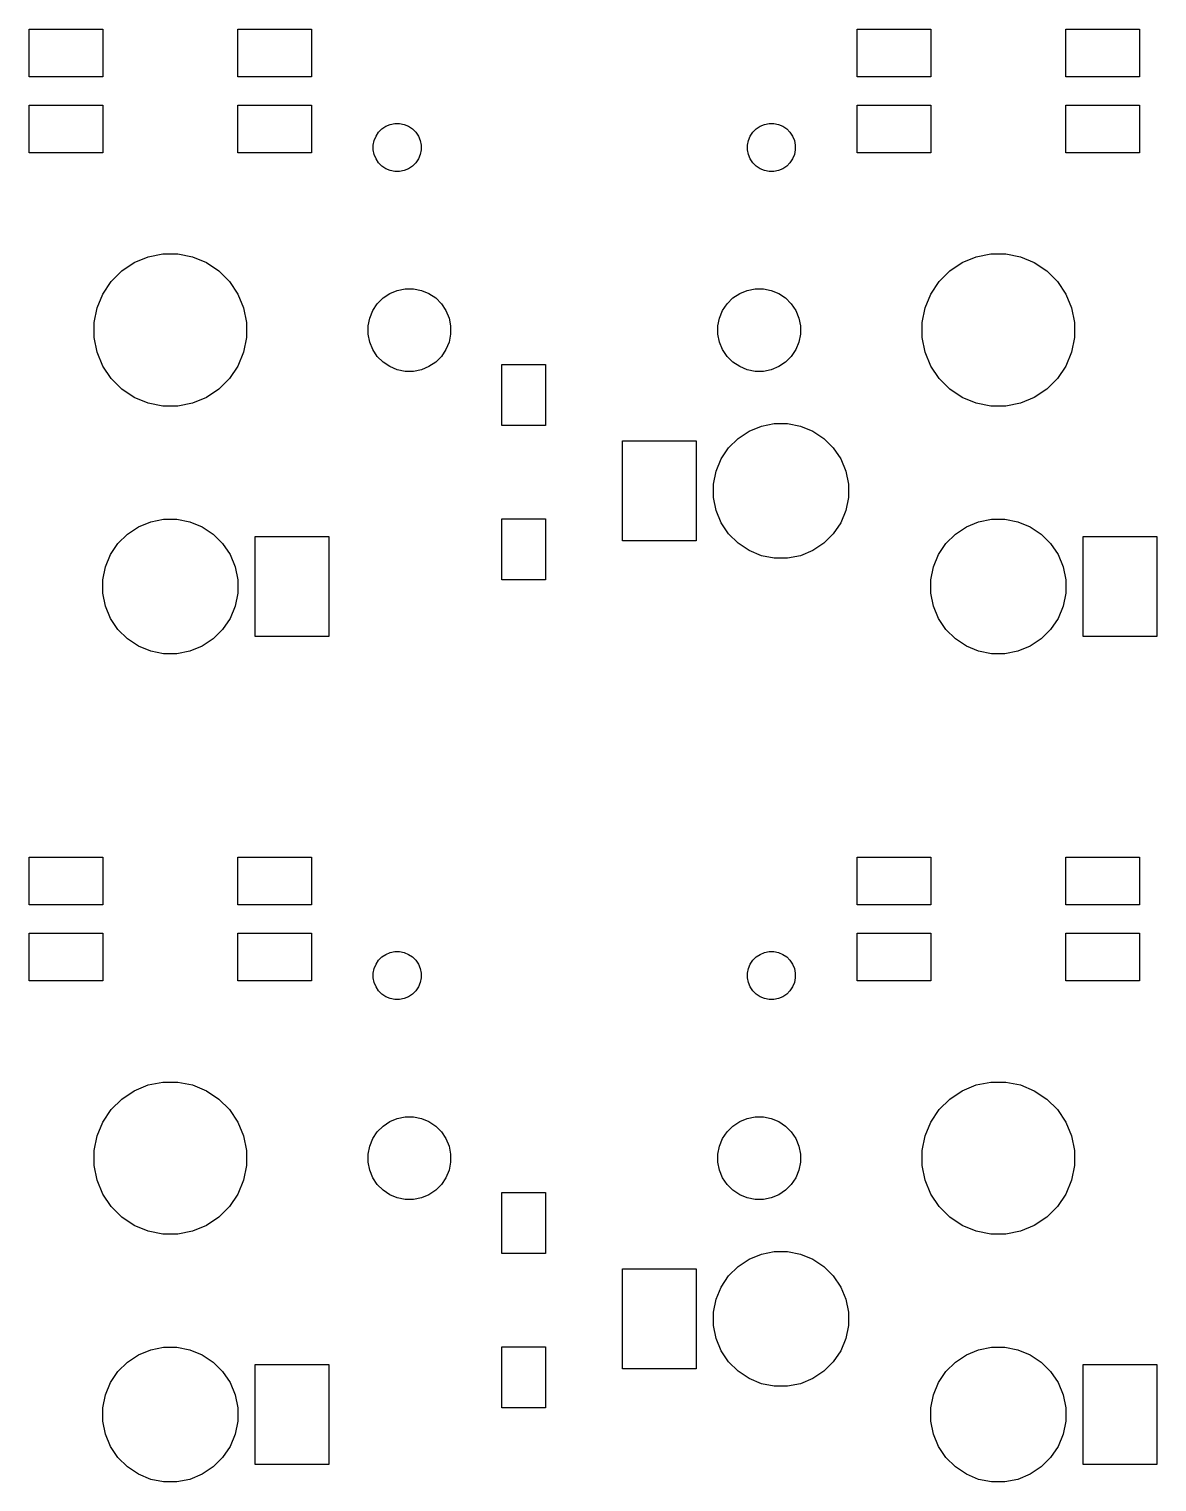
# Model space of a CAD drawing. Extents: x 33 to 239, y -108 to -27.
# Drawn here: x 134.05 to 160, y -106.9 to -73.47 of the extents above; entities that cross this region are included whole.
import ezdxf

# ---------------------------------------------------------------- set-up
doc = ezdxf.new("R2010")
doc.units = 0
doc.layers.add('BLACK', color=7, linetype='CONTINUOUS')

msp = doc.modelspace()

# ---------------------------------------------------------------- linework, layer by layer
at = {"layer": 'BLACK', "linetype": 'CONTINUOUS'}
for p, q in [((134.05, -74.575), (134.05, -73.475)), ((134.05, -73.475), (135.75, -73.475)), ((135.75, -73.475), (135.75, -74.575)), ((138.85, -74.575), (138.85, -73.475)), ((138.85, -73.475), (140.55, -73.475)), ((140.55, -73.475), (140.55, -74.575)), ((153.1, -74.575), (153.1, -73.475)), ((153.1, -73.475), (154.8, -73.475)), ((154.8, -73.475), (154.8, -74.575)), ((157.9, -74.575), (157.9, -73.475)), ((157.9, -73.475), (159.6, -73.475)), ((159.6, -73.475), (159.6, -74.575)), ((135.75, -74.575), (134.05, -74.575)), ((140.55, -74.575), (138.85, -74.575)), ((154.8, -74.575), (153.1, -74.575)), ((159.6, -74.575), (157.9, -74.575)), ((134.05, -76.325), (134.05, -75.225)), ((134.05, -75.225), (135.75, -75.225)), ((135.75, -75.225), (135.75, -76.325)), ((138.85, -76.325), (138.85, -75.225)), ((138.85, -75.225), (140.55, -75.225)), ((140.55, -75.225), (140.55, -76.325)), ((153.1, -76.325), (153.1, -75.225)), ((153.1, -75.225), (154.8, -75.225)), ((154.8, -75.225), (154.8, -76.325)), ((157.9, -76.325), (157.9, -75.225)), ((157.9, -75.225), (159.6, -75.225)), ((159.6, -75.225), (159.6, -76.325)), ((142.033, -75.9395), (142.093, -75.8494)), ((142.093, -75.8494), (142.169, -75.7728)), ((142.169, -75.7728), (142.259, -75.7126)), ((142.259, -75.7126), (142.36, -75.6711)), ((142.36, -75.6711), (142.466, -75.65)), ((142.466, -75.65), (142.574, -75.65)), ((142.574, -75.65), (142.68, -75.6711)), ((142.68, -75.6711), (142.781, -75.7126)), ((142.781, -75.7126), (142.871, -75.7728)), ((142.871, -75.7728), (142.947, -75.8494)), ((142.947, -75.8494), (143.007, -75.9395)), ((150.643, -75.9395), (150.703, -75.8494)), ((150.703, -75.8494), (150.779, -75.7728)), ((150.779, -75.7728), (150.869, -75.7126)), ((150.869, -75.7126), (150.97, -75.6711)), ((150.97, -75.6711), (151.076, -75.65)), ((151.076, -75.65), (151.184, -75.65)), ((151.184, -75.65), (151.29, -75.6711)), ((151.29, -75.6711), (151.391, -75.7126)), ((151.391, -75.7126), (151.481, -75.7728)), ((151.481, -75.7728), (151.557, -75.8494)), ((151.557, -75.8494), (151.617, -75.9395)), ((141.97, -76.1458), (141.991, -76.0396)), ((141.97, -76.2542), (141.97, -76.1458)), ((141.991, -76.0396), (142.033, -75.9395)), ((143.007, -75.9395), (143.049, -76.0396)), ((143.049, -76.0396), (143.07, -76.1458)), ((143.07, -76.1458), (143.07, -76.2542)), ((150.58, -76.1458), (150.601, -76.0396)), ((150.58, -76.2542), (150.58, -76.1458)), ((150.601, -76.0396), (150.643, -75.9395)), ((151.617, -75.9395), (151.659, -76.0396)), ((151.659, -76.0396), (151.68, -76.1458)), ((151.68, -76.1458), (151.68, -76.2542)), ((135.75, -76.325), (134.05, -76.325)), ((140.55, -76.325), (138.85, -76.325)), ((141.991, -76.3604), (141.97, -76.2542)), ((142.033, -76.4605), (141.991, -76.3604)), ((142.093, -76.5506), (142.033, -76.4605)), ((143.007, -76.4605), (142.947, -76.5506)), ((143.049, -76.3604), (143.007, -76.4605)), ((143.07, -76.2542), (143.049, -76.3604)), ((150.601, -76.3604), (150.58, -76.2542)), ((150.643, -76.4605), (150.601, -76.3604)), ((150.703, -76.5506), (150.643, -76.4605)), ((151.617, -76.4605), (151.557, -76.5506)), ((151.659, -76.3604), (151.617, -76.4605)), ((151.68, -76.2542), (151.659, -76.3604)), ((154.8, -76.325), (153.1, -76.325)), ((159.6, -76.325), (157.9, -76.325)), ((142.169, -76.6272), (142.093, -76.5506)), ((142.259, -76.6874), (142.169, -76.6272)), ((142.36, -76.7289), (142.259, -76.6874)), ((142.466, -76.75), (142.36, -76.7289)), ((142.574, -76.75), (142.466, -76.75)), ((142.68, -76.7289), (142.574, -76.75)), ((142.781, -76.6874), (142.68, -76.7289)), ((142.871, -76.6272), (142.781, -76.6874)), ((142.947, -76.5506), (142.871, -76.6272)), ((150.779, -76.6272), (150.703, -76.5506)), ((150.869, -76.6874), (150.779, -76.6272)), ((150.97, -76.7289), (150.869, -76.6874)), ((151.076, -76.75), (150.97, -76.7289)), ((151.184, -76.75), (151.076, -76.75)), ((151.29, -76.7289), (151.184, -76.75)), ((151.391, -76.6874), (151.29, -76.7289)), ((151.481, -76.6272), (151.391, -76.6874)), ((151.557, -76.5506), (151.481, -76.6272)), ((136.184, -79.0407), (136.471, -78.8492)), ((136.471, -78.8492), (136.79, -78.7173)), ((136.79, -78.7173), (137.128, -78.65)), ((137.128, -78.65), (137.472, -78.65)), ((137.472, -78.65), (137.81, -78.7173)), ((137.81, -78.7173), (138.129, -78.8492)), ((138.129, -78.8492), (138.416, -79.0407)), ((155.234, -79.0407), (155.521, -78.8492)), ((155.521, -78.8492), (155.84, -78.7173)), ((155.84, -78.7173), (156.178, -78.65)), ((156.178, -78.65), (156.522, -78.65)), ((156.522, -78.65), (156.86, -78.7173)), ((156.86, -78.7173), (157.179, -78.8492)), ((157.179, -78.8492), (157.466, -79.0407)), ((135.941, -79.2844), (136.184, -79.0407)), ((138.416, -79.0407), (138.659, -79.2844)), ((154.991, -79.2844), (155.234, -79.0407)), ((157.466, -79.0407), (157.709, -79.2844)), ((135.749, -79.5711), (135.941, -79.2844)), ((138.659, -79.2844), (138.851, -79.5711)), ((142.35, -79.5581), (142.523, -79.4865)), ((142.523, -79.4865), (142.706, -79.45)), ((142.706, -79.45), (142.894, -79.45)), ((142.894, -79.45), (143.077, -79.4865)), ((143.077, -79.4865), (143.25, -79.5581)), ((150.4, -79.5581), (150.573, -79.4865)), ((150.573, -79.4865), (150.756, -79.45)), ((150.756, -79.45), (150.944, -79.45)), ((150.944, -79.45), (151.127, -79.4865)), ((151.127, -79.4865), (151.3, -79.5581)), ((154.799, -79.5711), (154.991, -79.2844)), ((157.709, -79.2844), (157.901, -79.5711)), ((135.617, -79.8895), (135.749, -79.5711)), ((138.851, -79.5711), (138.983, -79.8895)), ((141.958, -79.95), (142.062, -79.7944)), ((142.062, -79.7944), (142.194, -79.6621)), ((142.194, -79.6621), (142.35, -79.5581)), ((143.25, -79.5581), (143.406, -79.6621)), ((143.406, -79.6621), (143.538, -79.7944)), ((143.538, -79.7944), (143.642, -79.95)), ((150.008, -79.95), (150.112, -79.7944)), ((150.112, -79.7944), (150.244, -79.6621)), ((150.244, -79.6621), (150.4, -79.5581)), ((151.3, -79.5581), (151.456, -79.6621)), ((151.456, -79.6621), (151.588, -79.7944)), ((151.588, -79.7944), (151.692, -79.95)), ((154.667, -79.8895), (154.799, -79.5711)), ((157.901, -79.5711), (158.033, -79.8895)), ((135.55, -80.2276), (135.617, -79.8895)), ((138.983, -79.8895), (139.05, -80.2276)), ((141.85, -80.3064), (141.887, -80.1229)), ((141.887, -80.1229), (141.958, -79.95)), ((143.642, -79.95), (143.713, -80.1229)), ((143.713, -80.1229), (143.75, -80.3064)), ((149.9, -80.3064), (149.937, -80.1229)), ((149.937, -80.1229), (150.008, -79.95)), ((151.692, -79.95), (151.763, -80.1229)), ((151.763, -80.1229), (151.8, -80.3064)), ((154.6, -80.2276), (154.667, -79.8895)), ((158.033, -79.8895), (158.1, -80.2276)), ((135.55, -80.5724), (135.55, -80.2276)), ((139.05, -80.2276), (139.05, -80.5724)), ((141.85, -80.4936), (141.85, -80.3064)), ((141.887, -80.6771), (141.85, -80.4936)), ((143.75, -80.4936), (143.713, -80.6771)), ((143.75, -80.3064), (143.75, -80.4936)), ((149.9, -80.4936), (149.9, -80.3064)), ((149.937, -80.6771), (149.9, -80.4936)), ((151.8, -80.4936), (151.763, -80.6771)), ((151.8, -80.3064), (151.8, -80.4936)), ((154.6, -80.5724), (154.6, -80.2276)), ((158.1, -80.2276), (158.1, -80.5724)), ((135.617, -80.9105), (135.55, -80.5724)), ((139.05, -80.5724), (138.983, -80.9105)), ((141.958, -80.85), (141.887, -80.6771)), ((142.062, -81.0056), (141.958, -80.85)), ((143.642, -80.85), (143.538, -81.0056)), ((143.713, -80.6771), (143.642, -80.85)), ((150.008, -80.85), (149.937, -80.6771)), ((150.112, -81.0056), (150.008, -80.85)), ((151.692, -80.85), (151.588, -81.0056)), ((151.763, -80.6771), (151.692, -80.85)), ((154.667, -80.9105), (154.6, -80.5724)), ((158.1, -80.5724), (158.033, -80.9105)), ((135.749, -81.2289), (135.617, -80.9105)), ((138.983, -80.9105), (138.851, -81.2289)), ((142.194, -81.1379), (142.062, -81.0056)), ((142.35, -81.2419), (142.194, -81.1379)), ((143.406, -81.1379), (143.25, -81.2419)), ((143.538, -81.0056), (143.406, -81.1379)), ((144.931, -82.5937), (144.931, -81.1937)), ((144.931, -81.1937), (145.931, -81.1937)), ((145.931, -81.1937), (145.931, -82.5937)), ((150.244, -81.1379), (150.112, -81.0056)), ((150.4, -81.2419), (150.244, -81.1379)), ((151.456, -81.1379), (151.3, -81.2419)), ((151.588, -81.0056), (151.456, -81.1379)), ((154.799, -81.2289), (154.667, -80.9105)), ((158.033, -80.9105), (157.901, -81.2289)), ((135.941, -81.5156), (135.749, -81.2289)), ((136.184, -81.7593), (135.941, -81.5156)), ((138.659, -81.5156), (138.416, -81.7593)), ((138.851, -81.2289), (138.659, -81.5156)), ((142.523, -81.3135), (142.35, -81.2419)), ((142.706, -81.35), (142.523, -81.3135)), ((142.894, -81.35), (142.706, -81.35)), ((143.077, -81.3135), (142.894, -81.35)), ((143.25, -81.2419), (143.077, -81.3135)), ((150.573, -81.3135), (150.4, -81.2419)), ((150.756, -81.35), (150.573, -81.3135)), ((150.944, -81.35), (150.756, -81.35)), ((151.127, -81.3135), (150.944, -81.35)), ((151.3, -81.2419), (151.127, -81.3135)), ((154.991, -81.5156), (154.799, -81.2289)), ((155.234, -81.7593), (154.991, -81.5156)), ((157.709, -81.5156), (157.466, -81.7593)), ((157.901, -81.2289), (157.709, -81.5156)), ((136.471, -81.9508), (136.184, -81.7593)), ((138.416, -81.7593), (138.129, -81.9508)), ((155.521, -81.9508), (155.234, -81.7593)), ((157.466, -81.7593), (157.179, -81.9508)), ((136.79, -82.0827), (136.471, -81.9508)), ((137.128, -82.15), (136.79, -82.0827)), ((137.472, -82.15), (137.128, -82.15)), ((137.81, -82.0827), (137.472, -82.15)), ((138.129, -81.9508), (137.81, -82.0827)), ((155.84, -82.0827), (155.521, -81.9508)), ((156.178, -82.15), (155.84, -82.0827)), ((156.522, -82.15), (156.178, -82.15)), ((156.86, -82.0827), (156.522, -82.15)), ((157.179, -81.9508), (156.86, -82.0827)), ((150.898, -82.6096), (151.197, -82.55)), ((151.197, -82.55), (151.503, -82.55)), ((151.503, -82.55), (151.802, -82.6096)), ((145.931, -82.5937), (144.931, -82.5937)), ((150.362, -82.896), (150.616, -82.7264)), ((150.616, -82.7264), (150.898, -82.6096)), ((151.802, -82.6096), (152.084, -82.7264)), ((152.084, -82.7264), (152.338, -82.896)), ((147.7, -85.25), (147.7, -82.95)), ((147.7, -82.95), (149.4, -82.95)), ((149.4, -82.95), (149.4, -85.25)), ((149.976, -83.3658), (150.146, -83.1119)), ((150.146, -83.1119), (150.362, -82.896)), ((152.338, -82.896), (152.554, -83.1119)), ((152.554, -83.1119), (152.724, -83.3658)), ((149.86, -83.6479), (149.976, -83.3658)), ((152.724, -83.3658), (152.84, -83.6479)), ((149.8, -83.9473), (149.86, -83.6479)), ((152.84, -83.6479), (152.9, -83.9473)), ((149.8, -84.2527), (149.8, -83.9473)), ((152.9, -83.9473), (152.9, -84.2527)), ((149.86, -84.5521), (149.8, -84.2527)), ((149.976, -84.8342), (149.86, -84.5521)), ((152.84, -84.5521), (152.724, -84.8342)), ((152.9, -84.2527), (152.84, -84.5521)), ((136.566, -84.9264), (136.848, -84.8096)), ((136.848, -84.8096), (137.147, -84.75)), ((137.147, -84.75), (137.453, -84.75)), ((137.453, -84.75), (137.752, -84.8096)), ((137.752, -84.8096), (138.034, -84.9264)), ((144.931, -86.1437), (144.931, -84.7437)), ((144.931, -84.7437), (145.931, -84.7437)), ((145.931, -84.7437), (145.931, -86.1437)), ((150.146, -85.0881), (149.976, -84.8342)), ((152.724, -84.8342), (152.554, -85.0881)), ((155.616, -84.9264), (155.898, -84.8096)), ((155.898, -84.8096), (156.197, -84.75)), ((156.197, -84.75), (156.503, -84.75)), ((156.503, -84.75), (156.802, -84.8096)), ((156.802, -84.8096), (157.084, -84.9264)), ((136.096, -85.3119), (136.312, -85.096)), ((136.312, -85.096), (136.566, -84.9264)), ((138.034, -84.9264), (138.288, -85.096)), ((138.288, -85.096), (138.504, -85.3119)), ((139.25, -87.45), (139.25, -85.15)), ((139.25, -85.15), (140.95, -85.15)), ((140.95, -85.15), (140.95, -87.45)), ((150.362, -85.304), (150.146, -85.0881)), ((152.554, -85.0881), (152.338, -85.304)), ((155.146, -85.3119), (155.362, -85.096)), ((155.362, -85.096), (155.616, -84.9264)), ((157.084, -84.9264), (157.338, -85.096)), ((157.338, -85.096), (157.554, -85.3119)), ((158.3, -87.45), (158.3, -85.15)), ((158.3, -85.15), (160, -85.15)), ((160, -85.15), (160, -87.45)), ((135.81, -85.8479), (135.926, -85.5658)), ((135.926, -85.5658), (136.096, -85.3119)), ((138.504, -85.3119), (138.674, -85.5658)), ((138.674, -85.5658), (138.79, -85.8479)), ((149.4, -85.25), (147.7, -85.25)), ((150.616, -85.4736), (150.362, -85.304)), ((150.898, -85.5904), (150.616, -85.4736)), ((152.084, -85.4736), (151.802, -85.5904)), ((152.338, -85.304), (152.084, -85.4736)), ((154.86, -85.8479), (154.976, -85.5658)), ((154.976, -85.5658), (155.146, -85.3119)), ((157.554, -85.3119), (157.724, -85.5658)), ((157.724, -85.5658), (157.84, -85.8479)), ((135.75, -86.1473), (135.81, -85.8479)), ((138.79, -85.8479), (138.85, -86.1473)), ((151.197, -85.65), (150.898, -85.5904)), ((151.503, -85.65), (151.197, -85.65)), ((151.802, -85.5904), (151.503, -85.65)), ((154.8, -86.1473), (154.86, -85.8479)), ((157.84, -85.8479), (157.9, -86.1473)), ((135.75, -86.4527), (135.75, -86.1473)), ((138.85, -86.1473), (138.85, -86.4527)), ((145.931, -86.1437), (144.931, -86.1437)), ((154.8, -86.4527), (154.8, -86.1473)), ((157.9, -86.1473), (157.9, -86.4527)), ((135.81, -86.7521), (135.75, -86.4527)), ((138.85, -86.4527), (138.79, -86.7521)), ((154.86, -86.7521), (154.8, -86.4527)), ((157.9, -86.4527), (157.84, -86.7521)), ((135.926, -87.0342), (135.81, -86.7521)), ((138.79, -86.7521), (138.674, -87.0342)), ((154.976, -87.0342), (154.86, -86.7521)), ((157.84, -86.7521), (157.724, -87.0342)), ((136.096, -87.2881), (135.926, -87.0342)), ((138.674, -87.0342), (138.504, -87.2881)), ((155.146, -87.2881), (154.976, -87.0342)), ((157.724, -87.0342), (157.554, -87.2881)), ((136.312, -87.504), (136.096, -87.2881)), ((136.566, -87.6736), (136.312, -87.504)), ((138.288, -87.504), (138.034, -87.6736)), ((138.504, -87.2881), (138.288, -87.504)), ((140.95, -87.45), (139.25, -87.45)), ((155.362, -87.504), (155.146, -87.2881)), ((155.616, -87.6736), (155.362, -87.504)), ((157.338, -87.504), (157.084, -87.6736)), ((157.554, -87.2881), (157.338, -87.504)), ((160, -87.45), (158.3, -87.45)), ((136.848, -87.7904), (136.566, -87.6736)), ((137.147, -87.85), (136.848, -87.7904)), ((137.453, -87.85), (137.147, -87.85)), ((137.752, -87.7904), (137.453, -87.85)), ((138.034, -87.6736), (137.752, -87.7904)), ((155.898, -87.7904), (155.616, -87.6736)), ((156.197, -87.85), (155.898, -87.7904)), ((156.503, -87.85), (156.197, -87.85)), ((156.802, -87.7904), (156.503, -87.85)), ((157.084, -87.6736), (156.802, -87.7904)), ((134.05, -93.625), (134.05, -92.525)), ((134.05, -92.525), (135.75, -92.525)), ((135.75, -92.525), (135.75, -93.625)), ((138.85, -93.625), (138.85, -92.525)), ((138.85, -92.525), (140.55, -92.525)), ((140.55, -92.525), (140.55, -93.625)), ((153.1, -93.625), (153.1, -92.525)), ((153.1, -92.525), (154.8, -92.525)), ((154.8, -92.525), (154.8, -93.625)), ((157.9, -93.625), (157.9, -92.525)), ((157.9, -92.525), (159.6, -92.525)), ((159.6, -92.525), (159.6, -93.625)), ((135.75, -93.625), (134.05, -93.625)), ((140.55, -93.625), (138.85, -93.625)), ((154.8, -93.625), (153.1, -93.625)), ((159.6, -93.625), (157.9, -93.625)), ((134.05, -95.375), (134.05, -94.275)), ((134.05, -94.275), (135.75, -94.275)), ((135.75, -94.275), (135.75, -95.375)), ((138.85, -95.375), (138.85, -94.275)), ((138.85, -94.275), (140.55, -94.275)), ((140.55, -94.275), (140.55, -95.375)), ((153.1, -95.375), (153.1, -94.275)), ((153.1, -94.275), (154.8, -94.275)), ((154.8, -94.275), (154.8, -95.375)), ((157.9, -95.375), (157.9, -94.275)), ((157.9, -94.275), (159.6, -94.275)), ((159.6, -94.275), (159.6, -95.375)), ((142.033, -94.9895), (142.093, -94.8994)), ((142.093, -94.8994), (142.169, -94.8228)), ((142.169, -94.8228), (142.259, -94.7626)), ((142.259, -94.7626), (142.36, -94.7211)), ((142.36, -94.7211), (142.466, -94.7)), ((142.466, -94.7), (142.574, -94.7)), ((142.574, -94.7), (142.68, -94.7211)), ((142.68, -94.7211), (142.781, -94.7626)), ((142.781, -94.7626), (142.871, -94.8228)), ((142.871, -94.8228), (142.947, -94.8994)), ((142.947, -94.8994), (143.007, -94.9895)), ((150.643, -94.9895), (150.703, -94.8994)), ((150.703, -94.8994), (150.779, -94.8228)), ((150.779, -94.8228), (150.869, -94.7626)), ((150.869, -94.7626), (150.97, -94.7211)), ((150.97, -94.7211), (151.076, -94.7)), ((151.076, -94.7), (151.184, -94.7)), ((151.184, -94.7), (151.29, -94.7211)), ((151.29, -94.7211), (151.391, -94.7626)), ((151.391, -94.7626), (151.481, -94.8228)), ((151.481, -94.8228), (151.557, -94.8994)), ((151.557, -94.8994), (151.617, -94.9895)), ((141.97, -95.1958), (141.991, -95.0896)), ((141.97, -95.3042), (141.97, -95.1958)), ((141.991, -95.0896), (142.033, -94.9895)), ((143.007, -94.9895), (143.049, -95.0896)), ((143.049, -95.0896), (143.07, -95.1958)), ((143.07, -95.1958), (143.07, -95.3042)), ((150.58, -95.1958), (150.601, -95.0896)), ((150.58, -95.3042), (150.58, -95.1958)), ((150.601, -95.0896), (150.643, -94.9895)), ((151.617, -94.9895), (151.659, -95.0896)), ((151.659, -95.0896), (151.68, -95.1958)), ((151.68, -95.1958), (151.68, -95.3042)), ((135.75, -95.375), (134.05, -95.375)), ((140.55, -95.375), (138.85, -95.375)), ((141.991, -95.4104), (141.97, -95.3042)), ((142.033, -95.5105), (141.991, -95.4104)), ((142.093, -95.6006), (142.033, -95.5105)), ((143.007, -95.5105), (142.947, -95.6006)), ((143.049, -95.4104), (143.007, -95.5105)), ((143.07, -95.3042), (143.049, -95.4104)), ((150.601, -95.4104), (150.58, -95.3042)), ((150.643, -95.5105), (150.601, -95.4104)), ((150.703, -95.6006), (150.643, -95.5105)), ((151.617, -95.5105), (151.557, -95.6006)), ((151.659, -95.4104), (151.617, -95.5105)), ((151.68, -95.3042), (151.659, -95.4104)), ((154.8, -95.375), (153.1, -95.375)), ((159.6, -95.375), (157.9, -95.375)), ((142.169, -95.6772), (142.093, -95.6006)), ((142.259, -95.7374), (142.169, -95.6772)), ((142.36, -95.7789), (142.259, -95.7374)), ((142.466, -95.8), (142.36, -95.7789)), ((142.574, -95.8), (142.466, -95.8)), ((142.68, -95.7789), (142.574, -95.8)), ((142.781, -95.7374), (142.68, -95.7789)), ((142.871, -95.6772), (142.781, -95.7374)), ((142.947, -95.6006), (142.871, -95.6772)), ((150.779, -95.6772), (150.703, -95.6006)), ((150.869, -95.7374), (150.779, -95.6772)), ((150.97, -95.7789), (150.869, -95.7374)), ((151.076, -95.8), (150.97, -95.7789)), ((151.184, -95.8), (151.076, -95.8)), ((151.29, -95.7789), (151.184, -95.8)), ((151.391, -95.7374), (151.29, -95.7789)), ((151.481, -95.6772), (151.391, -95.7374)), ((151.557, -95.6006), (151.481, -95.6772)), ((136.184, -98.0907), (136.471, -97.8992)), ((136.471, -97.8992), (136.79, -97.7673)), ((136.79, -97.7673), (137.128, -97.7)), ((137.128, -97.7), (137.472, -97.7)), ((137.472, -97.7), (137.81, -97.7673)), ((137.81, -97.7673), (138.129, -97.8992)), ((138.129, -97.8992), (138.416, -98.0907)), ((155.234, -98.0907), (155.521, -97.8992)), ((155.521, -97.8992), (155.84, -97.7673)), ((155.84, -97.7673), (156.178, -97.7)), ((156.178, -97.7), (156.522, -97.7)), ((156.522, -97.7), (156.86, -97.7673)), ((156.86, -97.7673), (157.179, -97.8992)), ((157.179, -97.8992), (157.466, -98.0907)), ((135.941, -98.3344), (136.184, -98.0907)), ((138.416, -98.0907), (138.659, -98.3344)), ((154.991, -98.3344), (155.234, -98.0907)), ((157.466, -98.0907), (157.709, -98.3344)), ((135.749, -98.6211), (135.941, -98.3344)), ((138.659, -98.3344), (138.851, -98.6211)), ((142.35, -98.6081), (142.523, -98.5365)), ((142.523, -98.5365), (142.706, -98.5)), ((142.706, -98.5), (142.894, -98.5)), ((142.894, -98.5), (143.077, -98.5365)), ((143.077, -98.5365), (143.25, -98.6081)), ((150.4, -98.6081), (150.573, -98.5365)), ((150.573, -98.5365), (150.756, -98.5)), ((150.756, -98.5), (150.944, -98.5)), ((150.944, -98.5), (151.127, -98.5365)), ((151.127, -98.5365), (151.3, -98.6081)), ((154.799, -98.6211), (154.991, -98.3344)), ((157.709, -98.3344), (157.901, -98.6211)), ((135.617, -98.9395), (135.749, -98.6211)), ((138.851, -98.6211), (138.983, -98.9395)), ((141.958, -99), (142.062, -98.8444)), ((142.062, -98.8444), (142.194, -98.7121)), ((142.194, -98.7121), (142.35, -98.6081)), ((143.25, -98.6081), (143.406, -98.7121)), ((143.406, -98.7121), (143.538, -98.8444)), ((143.538, -98.8444), (143.642, -99)), ((150.008, -99), (150.112, -98.8444)), ((150.112, -98.8444), (150.244, -98.7121)), ((150.244, -98.7121), (150.4, -98.6081)), ((151.3, -98.6081), (151.456, -98.7121)), ((151.456, -98.7121), (151.588, -98.8444)), ((151.588, -98.8444), (151.692, -99)), ((154.667, -98.9395), (154.799, -98.6211)), ((157.901, -98.6211), (158.033, -98.9395)), ((135.55, -99.2776), (135.617, -98.9395)), ((138.983, -98.9395), (139.05, -99.2776)), ((141.85, -99.3564), (141.887, -99.1729)), ((141.887, -99.1729), (141.958, -99)), ((143.642, -99), (143.713, -99.1729)), ((143.713, -99.1729), (143.75, -99.3564)), ((149.9, -99.3564), (149.937, -99.1729)), ((149.937, -99.1729), (150.008, -99)), ((151.692, -99), (151.763, -99.1729)), ((151.763, -99.1729), (151.8, -99.3564)), ((154.6, -99.2776), (154.667, -98.9395)), ((158.033, -98.9395), (158.1, -99.2776)), ((135.55, -99.6224), (135.55, -99.2776)), ((139.05, -99.2776), (139.05, -99.6224)), ((141.85, -99.5436), (141.85, -99.3564)), ((141.887, -99.7271), (141.85, -99.5436)), ((143.75, -99.5436), (143.713, -99.7271)), ((143.75, -99.3564), (143.75, -99.5436)), ((149.9, -99.5436), (149.9, -99.3564)), ((149.937, -99.7271), (149.9, -99.5436)), ((151.8, -99.5436), (151.763, -99.7271)), ((151.8, -99.3564), (151.8, -99.5436)), ((154.6, -99.6224), (154.6, -99.2776)), ((158.1, -99.2776), (158.1, -99.6224)), ((135.617, -99.9605), (135.55, -99.6224)), ((139.05, -99.6224), (138.983, -99.9605)), ((141.958, -99.9), (141.887, -99.7271)), ((142.062, -100.056), (141.958, -99.9)), ((143.642, -99.9), (143.538, -100.056)), ((143.713, -99.7271), (143.642, -99.9)), ((150.008, -99.9), (149.937, -99.7271)), ((150.112, -100.056), (150.008, -99.9)), ((151.692, -99.9), (151.588, -100.056)), ((151.763, -99.7271), (151.692, -99.9)), ((154.667, -99.9605), (154.6, -99.6224)), ((158.1, -99.6224), (158.033, -99.9605)), ((135.749, -100.279), (135.617, -99.9605)), ((138.983, -99.9605), (138.851, -100.279)), ((142.194, -100.188), (142.062, -100.056)), ((142.35, -100.292), (142.194, -100.188)), ((143.406, -100.188), (143.25, -100.292)), ((143.538, -100.056), (143.406, -100.188)), ((144.931, -101.644), (144.931, -100.244)), ((144.931, -100.244), (145.931, -100.244)), ((145.931, -100.244), (145.931, -101.644)), ((150.244, -100.188), (150.112, -100.056)), ((150.4, -100.292), (150.244, -100.188)), ((151.456, -100.188), (151.3, -100.292)), ((151.588, -100.056), (151.456, -100.188)), ((154.799, -100.279), (154.667, -99.9605)), ((158.033, -99.9605), (157.901, -100.279)), ((135.941, -100.566), (135.749, -100.279)), ((136.184, -100.809), (135.941, -100.566)), ((138.659, -100.566), (138.416, -100.809)), ((138.851, -100.279), (138.659, -100.566)), ((142.523, -100.363), (142.35, -100.292)), ((142.706, -100.4), (142.523, -100.363)), ((142.894, -100.4), (142.706, -100.4)), ((143.077, -100.363), (142.894, -100.4)), ((143.25, -100.292), (143.077, -100.363)), ((150.573, -100.363), (150.4, -100.292)), ((150.756, -100.4), (150.573, -100.363)), ((150.944, -100.4), (150.756, -100.4)), ((151.127, -100.363), (150.944, -100.4)), ((151.3, -100.292), (151.127, -100.363)), ((154.991, -100.566), (154.799, -100.279)), ((155.234, -100.809), (154.991, -100.566)), ((157.709, -100.566), (157.466, -100.809)), ((157.901, -100.279), (157.709, -100.566)), ((136.471, -101.001), (136.184, -100.809)), ((138.416, -100.809), (138.129, -101.001)), ((155.521, -101.001), (155.234, -100.809)), ((157.466, -100.809), (157.179, -101.001)), ((136.79, -101.133), (136.471, -101.001)), ((137.128, -101.2), (136.79, -101.133)), ((137.472, -101.2), (137.128, -101.2)), ((137.81, -101.133), (137.472, -101.2)), ((138.129, -101.001), (137.81, -101.133)), ((155.84, -101.133), (155.521, -101.001)), ((156.178, -101.2), (155.84, -101.133)), ((156.522, -101.2), (156.178, -101.2)), ((156.86, -101.133), (156.522, -101.2)), ((157.179, -101.001), (156.86, -101.133)), ((150.898, -101.66), (151.197, -101.6)), ((151.197, -101.6), (151.503, -101.6)), ((151.503, -101.6), (151.802, -101.66)), ((145.931, -101.644), (144.931, -101.644)), ((150.146, -102.162), (150.362, -101.946)), ((150.362, -101.946), (150.616, -101.776)), ((150.616, -101.776), (150.898, -101.66)), ((151.802, -101.66), (152.084, -101.776)), ((152.084, -101.776), (152.338, -101.946)), ((152.338, -101.946), (152.554, -102.162)), ((147.7, -104.3), (147.7, -102)), ((147.7, -102), (149.4, -102)), ((149.4, -102), (149.4, -104.3)), ((149.976, -102.416), (150.146, -102.162)), ((152.554, -102.162), (152.724, -102.416)), ((149.86, -102.698), (149.976, -102.416)), ((152.724, -102.416), (152.84, -102.698)), ((149.8, -102.997), (149.86, -102.698)), ((152.84, -102.698), (152.9, -102.997)), ((149.8, -103.303), (149.8, -102.997)), ((152.9, -102.997), (152.9, -103.303)), ((149.86, -103.602), (149.8, -103.303)), ((149.976, -103.884), (149.86, -103.602)), ((152.84, -103.602), (152.724, -103.884)), ((152.9, -103.303), (152.84, -103.602)), ((136.566, -103.976), (136.848, -103.86)), ((136.848, -103.86), (137.147, -103.8)), ((137.147, -103.8), (137.453, -103.8)), ((137.453, -103.8), (137.752, -103.86)), ((137.752, -103.86), (138.034, -103.976)), ((144.931, -105.194), (144.931, -103.794)), ((144.931, -103.794), (145.931, -103.794)), ((145.931, -103.794), (145.931, -105.194)), ((150.146, -104.138), (149.976, -103.884)), ((152.724, -103.884), (152.554, -104.138)), ((155.616, -103.976), (155.898, -103.86)), ((155.898, -103.86), (156.197, -103.8)), ((156.197, -103.8), (156.503, -103.8)), ((156.503, -103.8), (156.802, -103.86)), ((156.802, -103.86), (157.084, -103.976)), ((136.096, -104.362), (136.312, -104.146)), ((136.312, -104.146), (136.566, -103.976)), ((138.034, -103.976), (138.288, -104.146)), ((138.288, -104.146), (138.504, -104.362)), ((139.25, -106.5), (139.25, -104.2)), ((139.25, -104.2), (140.95, -104.2)), ((140.95, -104.2), (140.95, -106.5)), ((150.362, -104.354), (150.146, -104.138)), ((152.554, -104.138), (152.338, -104.354)), ((155.146, -104.362), (155.362, -104.146)), ((155.362, -104.146), (155.616, -103.976)), ((157.084, -103.976), (157.338, -104.146)), ((157.338, -104.146), (157.554, -104.362)), ((158.3, -106.5), (158.3, -104.2)), ((158.3, -104.2), (160, -104.2)), ((160, -104.2), (160, -106.5)), ((135.81, -104.898), (135.926, -104.616)), ((135.926, -104.616), (136.096, -104.362)), ((138.504, -104.362), (138.674, -104.616)), ((138.674, -104.616), (138.79, -104.898)), ((149.4, -104.3), (147.7, -104.3)), ((150.616, -104.524), (150.362, -104.354)), ((150.898, -104.64), (150.616, -104.524)), ((152.084, -104.524), (151.802, -104.64)), ((152.338, -104.354), (152.084, -104.524)), ((154.86, -104.898), (154.976, -104.616)), ((154.976, -104.616), (155.146, -104.362)), ((157.554, -104.362), (157.724, -104.616)), ((157.724, -104.616), (157.84, -104.898)), ((135.75, -105.197), (135.81, -104.898)), ((138.79, -104.898), (138.85, -105.197)), ((151.197, -104.7), (150.898, -104.64)), ((151.503, -104.7), (151.197, -104.7)), ((151.802, -104.64), (151.503, -104.7)), ((154.8, -105.197), (154.86, -104.898)), ((157.84, -104.898), (157.9, -105.197)), ((135.75, -105.503), (135.75, -105.197)), ((138.85, -105.197), (138.85, -105.503)), ((145.931, -105.194), (144.931, -105.194)), ((154.8, -105.503), (154.8, -105.197)), ((157.9, -105.197), (157.9, -105.503)), ((135.81, -105.802), (135.75, -105.503)), ((138.85, -105.503), (138.79, -105.802)), ((154.86, -105.802), (154.8, -105.503)), ((157.9, -105.503), (157.84, -105.802)), ((135.926, -106.084), (135.81, -105.802)), ((138.79, -105.802), (138.674, -106.084)), ((154.976, -106.084), (154.86, -105.802)), ((157.84, -105.802), (157.724, -106.084)), ((136.096, -106.338), (135.926, -106.084)), ((138.674, -106.084), (138.504, -106.338)), ((155.146, -106.338), (154.976, -106.084)), ((157.724, -106.084), (157.554, -106.338)), ((136.312, -106.554), (136.096, -106.338)), ((136.566, -106.724), (136.312, -106.554)), ((138.288, -106.554), (138.034, -106.724)), ((138.504, -106.338), (138.288, -106.554)), ((140.95, -106.5), (139.25, -106.5)), ((155.362, -106.554), (155.146, -106.338)), ((155.616, -106.724), (155.362, -106.554)), ((157.338, -106.554), (157.084, -106.724)), ((157.554, -106.338), (157.338, -106.554)), ((160, -106.5), (158.3, -106.5)), ((136.848, -106.84), (136.566, -106.724)), ((137.147, -106.9), (136.848, -106.84)), ((137.453, -106.9), (137.147, -106.9)), ((137.752, -106.84), (137.453, -106.9)), ((138.034, -106.724), (137.752, -106.84)), ((155.898, -106.84), (155.616, -106.724)), ((156.197, -106.9), (155.898, -106.84)), ((156.503, -106.9), (156.197, -106.9)), ((156.802, -106.84), (156.503, -106.9)), ((157.084, -106.724), (156.802, -106.84))]:
    msp.add_line(p, q, dxfattribs=at)

doc.saveas('drawing.dxf')
